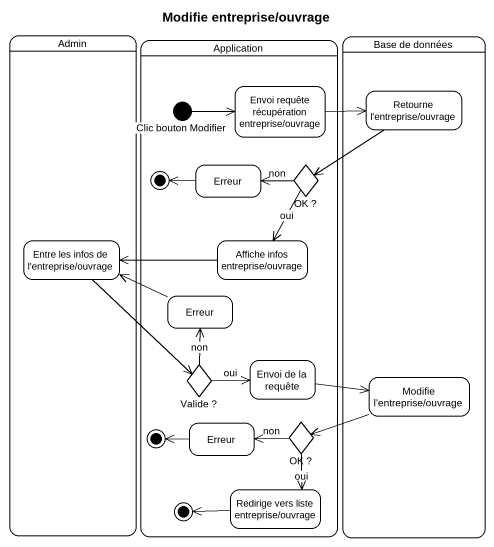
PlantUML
@startuml
title Modifie entreprise/ouvrage
hide empty description
state Admin {
  state "Entre les infos de l'entreprise/ouvrage" as Entre_les_infos_de_l
}
state Application {
  state "Envoi requête récupération entreprise/ouvrage" as Envoi_requête_récupération
  state "Clic bouton Modifier" as Clic_bouton_Modifier <<start>>
  state final1 <<end>>
  state Erreur
  state "OK ?" as OK <<choice>>
  state "Affiche infos entreprise/ouvrage" as Affiche_infos_entreprise
  state "Erreur" as Erreur_2
  state "Valide ?" as Valide <<choice>>
  state "Envoi de la requête" as Envoi_de_la_requête
  state final2 <<end>>
  state "Erreur" as Erreur_3
  state "OK ?" as OK_2 <<choice>>
  state final3 <<end>>
  state "Redirige vers liste entreprise/ouvrage" as Redirige_vers_liste
}
state "Base de données" as Base_de_données {
  state "Retourne l'entreprise/ouvrage" as Retourne_l_entreprise
  state "Modifie l'entreprise/ouvrage" as Modifie_l_entreprise_ouvrage
}
Envoi_requête_récupération -right-> Retourne_l_entreprise
Retourne_l_entreprise --> OK
Clic_bouton_Modifier -right-> Envoi_requête_récupération
Erreur -left-> final1
OK -left-> Erreur : non
OK --> Affiche_infos_entreprise : oui
Entre_les_infos_de_l --> Valide
Affiche_infos_entreprise -left-> Entre_les_infos_de_l
Erreur_2 -left-> Entre_les_infos_de_l
Valide -up-> Erreur_2 : non
Valide -right-> Envoi_de_la_requête : oui
Envoi_de_la_requête -right-> Modifie_l_entreprise_ouvrage
Modifie_l_entreprise_ouvrage -left-> OK_2
Erreur_3 -left-> final2
OK_2 -left-> Erreur_3 : non
OK_2 --> Redirige_vers_liste : oui
Redirige_vers_liste -left-> final3
@enduml
